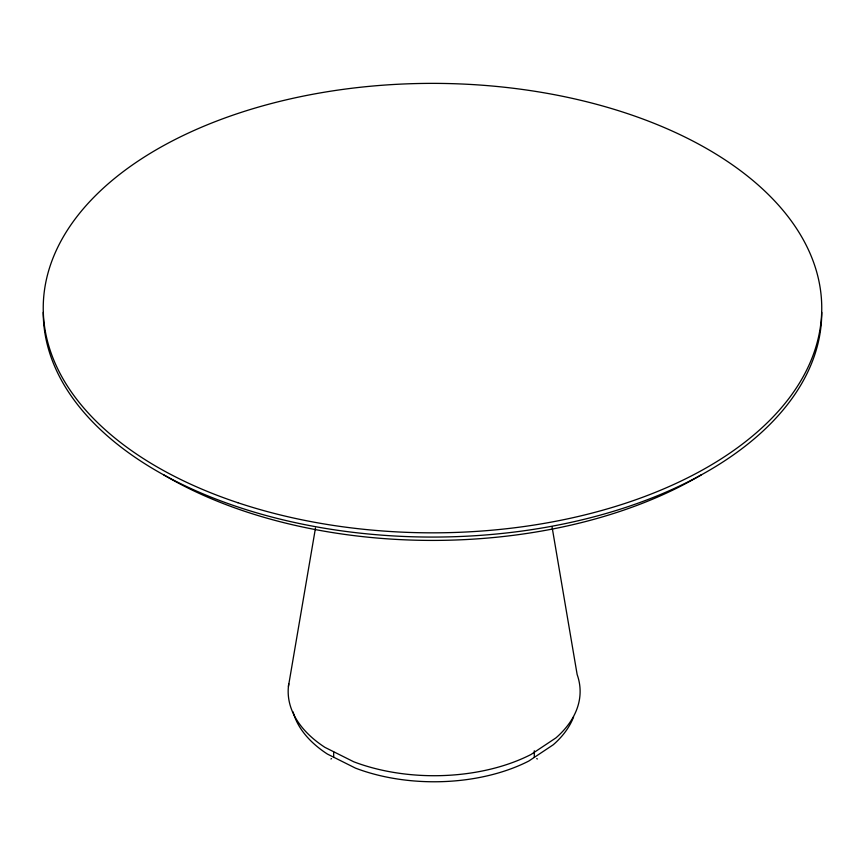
<?xml version="1.0" encoding="UTF-8"?>
<svg xmlns="http://www.w3.org/2000/svg" width="865" height="865" viewBox="0 0 865 865"><rect width="100%" height="100%" fill="white"/><g stroke="black" fill="none" stroke-linecap="round" stroke-linejoin="round"><path stroke-width="1.3" d="M288.434 686.399L315.487 528.018M330.927 758.983L331.555 758.616M536.732 758.616L537.36 758.983M552.021 526.699L577.15 674.549A145.969 84.273 0 0 1 555.957 737.877L530.991 754.496A145.969 84.273 0 0 1 353.72 761.773L324.926 747.36A145.969 84.273 0 0 1 288.769 683.826M534.289 750.777L534.289 757.394M333.674 751.912L333.674 757.21M573.582 716.89A142.693 82.38 0 0 1 553.222 744.787L528.818 761.027A142.693 82.38 0 0 1 355.515 768.142L327.381 754.053A142.693 82.38 0 0 1 293.116 711.949M821.75 312.341A389.25 224.727 0 0 1 432.5 537.068A389.25 224.727 0 0 1 43.25 312.341M701.223 474.885A374.859 216.423 0 0 1 163.777 474.885M237.875 502.727A389.25 224.727 0 0 0 821.75 308.102A389.25 224.727 0 0 0 237.875 113.477A389.25 224.727 0 0 0 237.875 502.727"/></g></svg>
